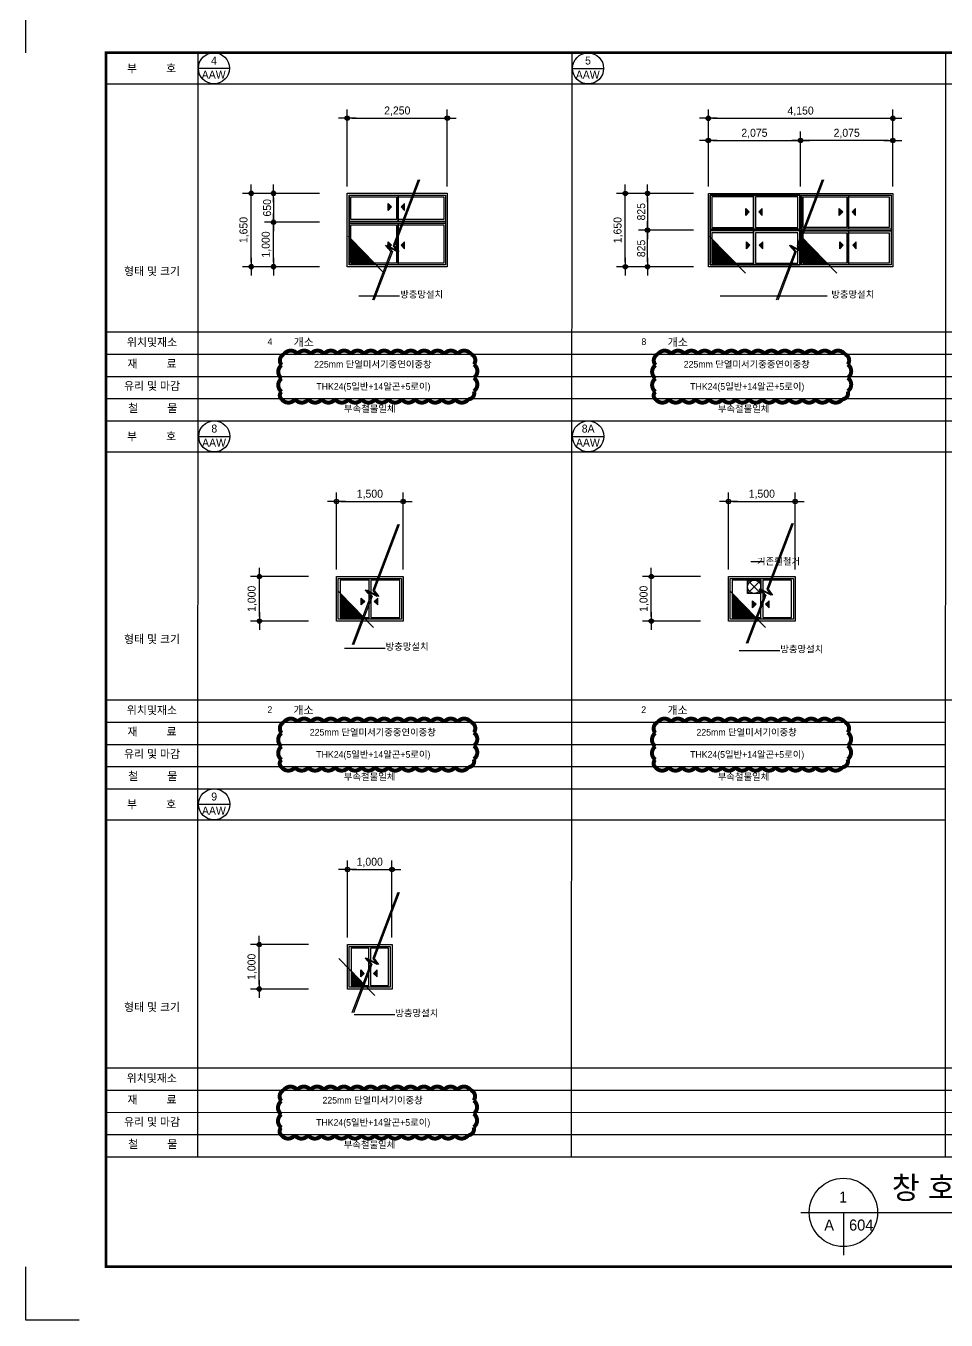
# Model space of a CAD drawing. Header units: millimetres. Extents: x 10934253 to 10976253, y -1872329 to -1812929.
# Drawn here: x 10934253 to 10954947, y -1872329 to -1843223 of the extents above; entities that cross this region are included whole.
import ezdxf
from ezdxf.enums import TextEntityAlignment as Align

# ---------------------------------------------------------------- set-up
doc = ezdxf.new("R2010")
doc.units = ezdxf.units.MM
doc.header["$LTSCALE"] = 50
doc.header["$MEASUREMENT"] = 0
doc.header["$PDSIZE"] = -10
doc.layers.get('0').update_dxf_attribs({"linetype": 'CONTINUOUS'})
doc.layers.get('Defpoints').update_dxf_attribs({"linetype": 'CONTINUOUS'})
doc.layers.add('$TD_AUDIT_GENERATED_(3A5E2)', color=2, linetype='CONTINUOUS', plot=False)
for name, color, linetype in [('$TD_AUDIT_GENERATED_(A3)', 4, 'CONTINUOUS'), ('DIM', 3, 'CONTINUOUS'), ('ELE', 6, 'CONTINUOUS'), ('ETC', 6, 'CONTINUOUS'), ('HAT', 8, 'CONTINUOUS'), ('TEX', 3, 'CONTINUOUS'), ('WAL', 3, 'CONTINUOUS'), ('WID', 4, 'CONTINUOUS')]:
    doc.layers.add(name, color=color, linetype=linetype)
doc.styles.add('$TD_AUDIT_GENERATED_(3A)', font='H2GTRE.TTF')
doc.dimstyles.new('$TD_AUDIT_GENERATED_(39)', dxfattribs={"dimtxt": 2.5, "dimasz": 1, "dimexe": 2, "dimexo": 1, "dimgap": 1.2, "dimtad": 1, "dimdec": 0, "dimzin": 0, "dimdsep": 46, "dimlunit": 6, "dimtxsty": '$TD_AUDIT_GENERATED_(3A)', "dimblk": 'DIMDOT', "dimcen": 3, "dimclrd": 7, "dimclre": 7, "dimclrt": 4, "dimadec": 0, "dimazin": 0, "dimtfac": 1, "dimtdec": 0, "dimtix": 1, "dimtmove": 2, "dimatfit": 3, "dimldrblk": 'DOT', "dimfxl": 1, "dimtolj": 1, "dimtzin": 0, "dimarcsym": 0})

# ---------------------------------------------------------------- blocks, each defined once
blk = doc.blocks.new('ideco-2014v01')
at = {"layer": '$TD_AUDIT_GENERATED_(A3)', "color": 8}
for points in [[(0, 285), (0, 297), (12, 297)], [(0, 285), (0, 297), (12, 297)], [(12, 0), (0, 0), (0, 12)], [(12, 0), (0, 0), (0, 12)], [(12, 0), (0, 0), (0, 12)], [(12, 0), (0, 0), (0, 12)]]:
    blk.add_lwpolyline(points, dxfattribs=at)
at = {"layer": '$TD_AUDIT_GENERATED_(A3)', "color": 7, "const_width": 0.6}
blk.add_lwpolyline([(18, 285), (410, 285), (410, 12), (18, 12)], close=True, dxfattribs=at)
blk = doc.blocks.new('DIMDOT')
at = {"color": 0}
blk.add_line((-2, 0), (2, 0), dxfattribs=at)
for radius in [0.5, 0.25]:
    blk.add_circle((0, 0), radius, dxfattribs=at)
blk = doc.blocks.new('*D42')
at = {"layer": 'Defpoints', "color": 0}
for p in [(10939321, -1846989), (10940953, -1846989), (10940953, -1848639)]:
    blk.add_point(p, dxfattribs=at)
at = {"layer": 'DIM', "color": 7, "lineweight": -2}
for p, q in [((10940853, -1846989), (10939121, -1846989)), ((10939321, -1848539), (10939321, -1847089)), ((10940853, -1848639), (10939121, -1848639))]:
    blk.add_line(p, q, dxfattribs=at)
at = {"layer": 'DIM', "color": 7, "lineweight": -2, "xscale": 100, "yscale": 100, "zscale": 100}
for p, rotation in [((10939321, -1846989), 90), ((10939321, -1848639), 270)]:
    blk.add_blockref('DIMDOT', p, dxfattribs=dict(at, rotation=rotation))
at = {"layer": 'DIM', "color": 4, "insert": (10939163, -1847814), "char_height": 180, "attachment_point": 5, "rotation": 90, "style": '$TD_AUDIT_GENERATED_(3A)'}
blk.add_mtext('\\A1;1,650', dxfattribs=at)
blk = doc.blocks.new('_DOT')
at = {"color": 0, "linetype": 'ByBlock'}
blk.add_line((-0.5, 0), (-1, 0), dxfattribs=at)
at = {"color": 0, "linetype": 'ByBlock', "const_width": 0.5}
blk.add_lwpolyline([(-0.25, 0, 1), (0.25, 0, 1)], format="xyb", close=True, dxfattribs=at)
blk = doc.blocks.new('*D43')
at = {"layer": 'Defpoints', "color": 0}
for p in [(10940953, -1846989), (10939821, -1847639), (10940953, -1847639)]:
    blk.add_point(p, dxfattribs=at)
at = {"layer": 'DIM', "color": 7, "lineweight": -2}
for p, q in [((10940853, -1846989), (10939621, -1846989)), ((10939821, -1847089), (10939821, -1847539)), ((10940853, -1847639), (10939621, -1847639))]:
    blk.add_line(p, q, dxfattribs=at)
at = {"layer": 'DIM', "color": 7, "lineweight": -2, "xscale": 100, "yscale": 100, "zscale": 100}
for p, rotation in [((10939821, -1846989), 90), ((10939821, -1847639), 270)]:
    blk.add_blockref('DIMDOT', p, dxfattribs=dict(at, rotation=rotation))
at = {"layer": 'DIM', "color": 4, "insert": (10939678, -1847314), "char_height": 180, "attachment_point": 5, "rotation": 90, "style": '$TD_AUDIT_GENERATED_(3A)'}
blk.add_mtext('\\A1;650', dxfattribs=at)
blk = doc.blocks.new('*D44')
at = {"layer": 'Defpoints', "color": 0}
for p in [(10939821, -1847639), (10940953, -1847639), (10940953, -1848639)]:
    blk.add_point(p, dxfattribs=at)
at = {"layer": 'DIM', "color": 7, "lineweight": -2}
for p, q in [((10940853, -1847639), (10939621, -1847639)), ((10939821, -1848539), (10939821, -1847739)), ((10940853, -1848639), (10939621, -1848639))]:
    blk.add_line(p, q, dxfattribs=at)
at = {"layer": 'DIM', "color": 7, "lineweight": -2, "xscale": 100, "yscale": 100, "zscale": 100}
for p, rotation in [((10939821, -1847639), 90), ((10939821, -1848639), 270)]:
    blk.add_blockref('DIMDOT', p, dxfattribs=dict(at, rotation=rotation))
at = {"layer": 'DIM', "color": 4, "insert": (10939663, -1848139), "char_height": 180, "attachment_point": 5, "rotation": 90, "style": '$TD_AUDIT_GENERATED_(3A)'}
blk.add_mtext('\\A1;1,000', dxfattribs=at)
blk = doc.blocks.new('*D45')
at = {"layer": 'Defpoints', "color": 0}
for p in [(10943730, -1845300), (10941480, -1846932), (10943730, -1846932)]:
    blk.add_point(p, dxfattribs=at)
at = {"layer": 'DIM', "color": 7, "lineweight": -2}
for p, q in [((10941480, -1846832), (10941480, -1845100)), ((10941580, -1845300), (10943630, -1845300)), ((10943730, -1846832), (10943730, -1845100))]:
    blk.add_line(p, q, dxfattribs=at)
at = {"layer": 'DIM', "color": 7, "lineweight": -2, "xscale": 100, "yscale": 100, "zscale": 100, "rotation": 180}
blk.add_blockref('DIMDOT', (10941480, -1845300), dxfattribs=at)
at = {"layer": 'DIM', "color": 7, "lineweight": -2, "xscale": 100, "yscale": 100, "zscale": 100}
blk.add_blockref('DIMDOT', (10943730, -1845300), dxfattribs=at)
at = {"layer": 'DIM', "color": 4, "insert": (10942605, -1845142), "char_height": 180, "attachment_point": 5, "style": '$TD_AUDIT_GENERATED_(3A)'}
blk.add_mtext('\\A1;2,250', dxfattribs=at)
blk = doc.blocks.new('213232333233333')
blk.add_hatch(color=256).paths.add_polyline_path([(9505335, -1505224), (9505491, -1505068), (9505335, -1504912)])
blk.add_lwpolyline([(9505335, -1504912), (9505491, -1505068), (9505335, -1505224)], close=True)
blk = doc.blocks.new('*D46')
at = {"layer": 'Defpoints', "color": 0}
for p in [(10947733, -1846991), (10949365, -1846991), (10949365, -1848640)]:
    blk.add_point(p, dxfattribs=at)
at = {"layer": 'DIM', "color": 7, "lineweight": -2}
for p, q in [((10949265, -1846991), (10947533, -1846991)), ((10947733, -1848540), (10947733, -1847091)), ((10949265, -1848640), (10947533, -1848640))]:
    blk.add_line(p, q, dxfattribs=at)
at = {"layer": 'DIM', "color": 7, "lineweight": -2, "xscale": 100, "yscale": 100, "zscale": 100}
for p, rotation in [((10947733, -1846991), 90), ((10947733, -1848640), 270)]:
    blk.add_blockref('DIMDOT', p, dxfattribs=dict(at, rotation=rotation))
at = {"layer": 'DIM', "color": 4, "insert": (10947575, -1847816), "char_height": 180, "attachment_point": 5, "rotation": 90, "style": '$TD_AUDIT_GENERATED_(3A)'}
blk.add_mtext('\\A1;1,650', dxfattribs=at)
blk = doc.blocks.new('*D47')
at = {"layer": 'Defpoints', "color": 0}
for p in [(10949365, -1846991), (10948233, -1847816), (10949365, -1847816)]:
    blk.add_point(p, dxfattribs=at)
at = {"layer": 'DIM', "color": 7, "lineweight": -2}
for p, q in [((10949265, -1846991), (10948033, -1846991)), ((10948233, -1847091), (10948233, -1847716)), ((10949265, -1847816), (10948033, -1847816))]:
    blk.add_line(p, q, dxfattribs=at)
at = {"layer": 'DIM', "color": 7, "lineweight": -2, "xscale": 100, "yscale": 100, "zscale": 100}
for p, rotation in [((10948233, -1846991), 90), ((10948233, -1847816), 270)]:
    blk.add_blockref('DIMDOT', p, dxfattribs=dict(at, rotation=rotation))
at = {"layer": 'DIM', "color": 4, "insert": (10948091, -1847403), "char_height": 180, "attachment_point": 5, "rotation": 90, "style": '$TD_AUDIT_GENERATED_(3A)'}
blk.add_mtext('\\A1;825', dxfattribs=at)
blk = doc.blocks.new('*D48')
at = {"layer": 'Defpoints', "color": 0}
for p in [(10948233, -1847816), (10949365, -1847816), (10949365, -1848640)]:
    blk.add_point(p, dxfattribs=at)
at = {"layer": 'DIM', "color": 7, "lineweight": -2}
for p, q in [((10949265, -1847816), (10948033, -1847816)), ((10948233, -1848540), (10948233, -1847916)), ((10949265, -1848640), (10948033, -1848640))]:
    blk.add_line(p, q, dxfattribs=at)
at = {"layer": 'DIM', "color": 7, "lineweight": -2, "xscale": 100, "yscale": 100, "zscale": 100}
for p, rotation in [((10948233, -1847816), 90), ((10948233, -1848640), 270)]:
    blk.add_blockref('DIMDOT', p, dxfattribs=dict(at, rotation=rotation))
at = {"layer": 'DIM', "color": 4, "insert": (10948091, -1848228), "char_height": 180, "attachment_point": 5, "rotation": 90, "style": '$TD_AUDIT_GENERATED_(3A)'}
blk.add_mtext('\\A1;825', dxfattribs=at)
blk = doc.blocks.new('*D49')
at = {"layer": 'Defpoints', "color": 0}
for p in [(10953750, -1845302), (10949600, -1846934), (10953750, -1846934)]:
    blk.add_point(p, dxfattribs=at)
at = {"layer": 'DIM', "color": 7, "lineweight": -2}
for p, q in [((10949600, -1846834), (10949600, -1845102)), ((10949700, -1845302), (10953650, -1845302)), ((10953750, -1846834), (10953750, -1845102))]:
    blk.add_line(p, q, dxfattribs=at)
at = {"layer": 'DIM', "color": 7, "lineweight": -2, "xscale": 100, "yscale": 100, "zscale": 100, "rotation": 180}
blk.add_blockref('DIMDOT', (10949600, -1845302), dxfattribs=at)
at = {"layer": 'DIM', "color": 7, "lineweight": -2, "xscale": 100, "yscale": 100, "zscale": 100}
blk.add_blockref('DIMDOT', (10953750, -1845302), dxfattribs=at)
at = {"layer": 'DIM', "color": 4, "insert": (10951675, -1845144), "char_height": 180, "attachment_point": 5, "style": '$TD_AUDIT_GENERATED_(3A)'}
blk.add_mtext('\\A1;4,150', dxfattribs=at)
blk = doc.blocks.new('*D50')
at = {"layer": 'Defpoints', "color": 0}
for p in [(10951675, -1845802), (10951675, -1846934), (10953750, -1846934)]:
    blk.add_point(p, dxfattribs=at)
at = {"layer": 'DIM', "color": 7, "lineweight": -2}
for p, q in [((10951675, -1846834), (10951675, -1845602)), ((10953750, -1846834), (10953750, -1845602)), ((10953650, -1845802), (10951775, -1845802))]:
    blk.add_line(p, q, dxfattribs=at)
at = {"layer": 'DIM', "color": 7, "lineweight": -2, "xscale": 100, "yscale": 100, "zscale": 100, "rotation": 180}
blk.add_blockref('DIMDOT', (10951675, -1845802), dxfattribs=at)
at = {"layer": 'DIM', "color": 7, "lineweight": -2, "xscale": 100, "yscale": 100, "zscale": 100}
blk.add_blockref('DIMDOT', (10953750, -1845802), dxfattribs=at)
at = {"layer": 'DIM', "color": 4, "insert": (10952712, -1845644), "char_height": 180, "attachment_point": 5, "style": '$TD_AUDIT_GENERATED_(3A)'}
blk.add_mtext('\\A1;2,075', dxfattribs=at)
blk = doc.blocks.new('*D51')
at = {"layer": 'Defpoints', "color": 0}
for p in [(10951675, -1845802), (10949600, -1846934), (10951675, -1846934)]:
    blk.add_point(p, dxfattribs=at)
at = {"layer": 'DIM', "color": 7, "lineweight": -2}
for p, q in [((10949600, -1846834), (10949600, -1845602)), ((10951675, -1846834), (10951675, -1845602)), ((10949700, -1845802), (10951575, -1845802))]:
    blk.add_line(p, q, dxfattribs=at)
at = {"layer": 'DIM', "color": 7, "lineweight": -2, "xscale": 100, "yscale": 100, "zscale": 100, "rotation": 180}
blk.add_blockref('DIMDOT', (10949600, -1845802), dxfattribs=at)
at = {"layer": 'DIM', "color": 7, "lineweight": -2, "xscale": 100, "yscale": 100, "zscale": 100}
blk.add_blockref('DIMDOT', (10951675, -1845802), dxfattribs=at)
at = {"layer": 'DIM', "color": 4, "insert": (10950637, -1845644), "char_height": 180, "attachment_point": 5, "style": '$TD_AUDIT_GENERATED_(3A)'}
blk.add_mtext('\\A1;2,075', dxfattribs=at)
blk = doc.blocks.new('SDSEDSWEWEWE')
at = {"layer": 'WID'}
for p, q in [((8291993, -1627894), (8292293, -1627594)), ((8292293, -1627894), (8291993, -1627594))]:
    blk.add_line(p, q, dxfattribs=at)
blk.add_lwpolyline([(8291993, -1627594), (8292293, -1627594), (8292293, -1627894), (8291993, -1627894)], close=True, dxfattribs=at)
blk.add_circle((8292143, -1627744), 150, dxfattribs=at)
blk = doc.blocks.new('*D86')
at = {"layer": 'Defpoints', "color": 0}
for p in [(10939504, -1855608), (10940712, -1855608), (10940712, -1856608)]:
    blk.add_point(p, dxfattribs=at)
at = {"layer": 'DIM', "color": 7, "lineweight": -2}
for p, q in [((10940612, -1855608), (10939304, -1855608)), ((10939504, -1856508), (10939504, -1855708)), ((10940612, -1856608), (10939304, -1856608))]:
    blk.add_line(p, q, dxfattribs=at)
at = {"layer": 'DIM', "color": 7, "lineweight": -2, "xscale": 100, "yscale": 100, "zscale": 100}
for p, rotation in [((10939504, -1855608), 90), ((10939504, -1856608), 270)]:
    blk.add_blockref('DIMDOT', p, dxfattribs=dict(at, rotation=rotation))
at = {"layer": 'DIM', "color": 4, "insert": (10939346, -1856108), "char_height": 180, "attachment_point": 5, "rotation": 90, "style": '$TD_AUDIT_GENERATED_(3A)'}
blk.add_mtext('\\A1;1,000', dxfattribs=at)
blk = doc.blocks.new('*D87')
at = {"layer": 'Defpoints', "color": 0}
for p in [(10942739, -1853919), (10941239, -1855551), (10942739, -1855551)]:
    blk.add_point(p, dxfattribs=at)
at = {"layer": 'DIM', "color": 7, "lineweight": -2}
for p, q in [((10941239, -1855451), (10941239, -1853719)), ((10942739, -1855451), (10942739, -1853719)), ((10941339, -1853919), (10942639, -1853919))]:
    blk.add_line(p, q, dxfattribs=at)
at = {"layer": 'DIM', "color": 7, "lineweight": -2, "xscale": 100, "yscale": 100, "zscale": 100, "rotation": 180}
blk.add_blockref('DIMDOT', (10941239, -1853919), dxfattribs=at)
at = {"layer": 'DIM', "color": 7, "lineweight": -2, "xscale": 100, "yscale": 100, "zscale": 100}
blk.add_blockref('DIMDOT', (10942739, -1853919), dxfattribs=at)
at = {"layer": 'DIM', "color": 4, "insert": (10941989, -1853761), "char_height": 180, "attachment_point": 5, "style": '$TD_AUDIT_GENERATED_(3A)'}
blk.add_mtext('\\A1;1,500', dxfattribs=at)
blk = doc.blocks.new('*D88')
at = {"layer": 'Defpoints', "color": 0}
for p in [(10948318, -1855608), (10949526, -1855608), (10949526, -1856608)]:
    blk.add_point(p, dxfattribs=at)
at = {"layer": 'DIM', "color": 7, "lineweight": -2}
for p, q in [((10949426, -1855608), (10948118, -1855608)), ((10948318, -1856508), (10948318, -1855708)), ((10949426, -1856608), (10948118, -1856608))]:
    blk.add_line(p, q, dxfattribs=at)
at = {"layer": 'DIM', "color": 7, "lineweight": -2, "xscale": 100, "yscale": 100, "zscale": 100}
for p, rotation in [((10948318, -1855608), 90), ((10948318, -1856608), 270)]:
    blk.add_blockref('DIMDOT', p, dxfattribs=dict(at, rotation=rotation))
at = {"layer": 'DIM', "color": 4, "insert": (10948160, -1856108), "char_height": 180, "attachment_point": 5, "rotation": 90, "style": '$TD_AUDIT_GENERATED_(3A)'}
blk.add_mtext('\\A1;1,000', dxfattribs=at)
blk = doc.blocks.new('*D89')
at = {"layer": 'Defpoints', "color": 0}
for p in [(10951553, -1853919), (10950053, -1855551), (10951553, -1855551)]:
    blk.add_point(p, dxfattribs=at)
at = {"layer": 'DIM', "color": 7, "lineweight": -2}
for p, q in [((10950053, -1855451), (10950053, -1853719)), ((10951553, -1855451), (10951553, -1853719)), ((10950153, -1853919), (10951453, -1853919))]:
    blk.add_line(p, q, dxfattribs=at)
at = {"layer": 'DIM', "color": 7, "lineweight": -2, "xscale": 100, "yscale": 100, "zscale": 100, "rotation": 180}
blk.add_blockref('DIMDOT', (10950053, -1853919), dxfattribs=at)
at = {"layer": 'DIM', "color": 7, "lineweight": -2, "xscale": 100, "yscale": 100, "zscale": 100}
blk.add_blockref('DIMDOT', (10951553, -1853919), dxfattribs=at)
at = {"layer": 'DIM', "color": 4, "insert": (10950803, -1853761), "char_height": 180, "attachment_point": 5, "style": '$TD_AUDIT_GENERATED_(3A)'}
blk.add_mtext('\\A1;1,500', dxfattribs=at)
blk = doc.blocks.new('*D90')
at = {"layer": 'Defpoints', "color": 0}
for p in [(10939501, -1863884), (10940709, -1863884), (10940709, -1864883)]:
    blk.add_point(p, dxfattribs=at)
at = {"layer": 'DIM', "color": 7, "lineweight": -2}
for p, q in [((10940609, -1863884), (10939301, -1863884)), ((10939501, -1864783), (10939501, -1863984)), ((10940609, -1864883), (10939301, -1864883))]:
    blk.add_line(p, q, dxfattribs=at)
at = {"layer": 'DIM', "color": 7, "lineweight": -2, "xscale": 100, "yscale": 100, "zscale": 100}
for p, rotation in [((10939501, -1863884), 90), ((10939501, -1864883), 270)]:
    blk.add_blockref('DIMDOT', p, dxfattribs=dict(at, rotation=rotation))
at = {"layer": 'DIM', "color": 4, "insert": (10939343, -1864384), "char_height": 180, "attachment_point": 5, "rotation": 90, "style": '$TD_AUDIT_GENERATED_(3A)'}
blk.add_mtext('\\A1;1,000', dxfattribs=at)
blk = doc.blocks.new('*D91')
at = {"layer": 'Defpoints', "color": 0}
for p in [(10942486, -1862195), (10941486, -1863827), (10942486, -1863827)]:
    blk.add_point(p, dxfattribs=at)
at = {"layer": 'DIM', "color": 7, "lineweight": -2}
for p, q in [((10941486, -1863727), (10941486, -1861995)), ((10941586, -1862195), (10942386, -1862195)), ((10942486, -1863727), (10942486, -1861995))]:
    blk.add_line(p, q, dxfattribs=at)
at = {"layer": 'DIM', "color": 7, "lineweight": -2, "xscale": 100, "yscale": 100, "zscale": 100, "rotation": 180}
blk.add_blockref('DIMDOT', (10941486, -1862195), dxfattribs=at)
at = {"layer": 'DIM', "color": 7, "lineweight": -2, "xscale": 100, "yscale": 100, "zscale": 100}
blk.add_blockref('DIMDOT', (10942486, -1862195), dxfattribs=at)
at = {"layer": 'DIM', "color": 4, "insert": (10941986, -1862037), "char_height": 180, "attachment_point": 5, "style": '$TD_AUDIT_GENERATED_(3A)'}
blk.add_mtext('\\A1;1,000', dxfattribs=at)

msp = doc.modelspace()

# ---------------------------------------------------------------- hatches: boundary and pattern name
at = {"layer": 'HAT'}
h = msp.add_hatch(dxfattribs=at)
h.set_pattern_fill('_USER', color=256, scale=30, style=0, double=1, pattern_type=0)
h.set_pattern_definition([(0, (289.42, -29348.815), (0, 30), []), (90, (289.42, -29348.815), (-30, 2e-15), [])])
h.paths.add_polyline_path([(10941559.9, -1848011.2), (10941559.9, -1848558.9), (10942094.2, -1848558.9)])
h = msp.add_hatch(dxfattribs=at)
h.set_pattern_fill('_USER', color=256, scale=30, style=0, double=1, pattern_type=0)
h.set_pattern_definition([(0, (8409.49, -29350.298), (0, 30), []), (90, (8409.49, -29350.298), (-30, 2e-15), [])])
h.paths.add_polyline_path([(10949680, -1848012.7), (10949680, -1848560.4), (10950214.3, -1848560.4)])
h = msp.add_hatch(dxfattribs=at)
h.set_pattern_fill('_USER', color=256, scale=30, style=0, double=1, pattern_type=0)
h.set_pattern_definition([(0, (10464.49, -29350.298), (0, 30), []), (90, (10464.49, -29350.298), (-30, 2e-15), [])])
h.paths.add_polyline_path([(10951735, -1848012.7), (10951735, -1848560.4), (10952269.3, -1848560.4)])
h = msp.add_hatch(dxfattribs=at)
h.set_pattern_fill('_USER', color=256, scale=30, style=0, double=1, pattern_type=0)
h.set_pattern_definition([(0, (48.94, -37317.673), (0, 30), []), (90, (48.94, -37317.673), (-30, 2e-15), [])])
h.paths.add_polyline_path([(10941319.4, -1855980.1), (10941319.4, -1856527.8), (10941853.7, -1856527.8)])
h = msp.add_hatch(dxfattribs=at)
h.set_pattern_fill('_USER', color=256, scale=30, style=0, double=1, pattern_type=0)
h.set_pattern_definition([(0, (8862.766, -37317.673), (0, 30), []), (90, (8862.766, -37317.673), (-30, 2e-15), [])])
h.paths.add_polyline_path([(10950133.2, -1855980.1), (10950133.2, -1856527.8), (10950667.6, -1856527.8)])
h = msp.add_hatch(dxfattribs=at)
h.set_pattern_fill('_USER', color=256, scale=30, style=0, double=1, pattern_type=0)
h.set_pattern_definition([(0, (295.973, -45593.323), (0, 30), []), (90, (295.973, -45593.323), (-30, 2e-15), [])])
h.paths.add_polyline_path([(10941884.5, -1864803.5), (10941566.5, -1864477.4), (10941566.5, -1864803.5)])

# ---------------------------------------------------------------- linework, layer by layer
at = {"layer": '$TD_AUDIT_GENERATED_(3A5E2)', "const_width": 90}
for points in [[(10940006.5, -1851617.6, 0.5205671), (10940306.5, -1851617.6, 0.5205671), (10940606.5, -1851617.6, 0.5205671), (10940906.5, -1851617.6, 0.5205671), (10941206.5, -1851617.6, 0.5205671), (10941506.5, -1851617.6, 0.5205671), (10941806.5, -1851617.6, 0.5205671), (10942106.5, -1851617.6, 0.5205671), (10942406.5, -1851617.6, 0.5205671), (10942706.5, -1851617.6, 0.5205671), (10943006.5, -1851617.6, 0.5205671), (10943306.5, -1851617.6, 0.5205671), (10943606.5, -1851617.6, 0.5205671), (10943906.5, -1851617.6, 0.5205671), (10944206.5, -1851617.6, 0.5205671), (10944326.9, -1851438, 0.5205671), (10944326.9, -1851138, 0.5205671), (10944326.9, -1850838, 0.5205671), (10944260, -1850604.9, 0.5205671), (10943960, -1850604.9, 0.5205671), (10943660, -1850604.9, 0.5205671), (10943360, -1850604.9, 0.5205671), (10943060, -1850604.9, 0.5205671), (10942760, -1850604.9, 0.5205671), (10942460, -1850604.9, 0.5205671), (10942160, -1850604.9, 0.5205671), (10941860, -1850604.9, 0.5205671), (10941560, -1850604.9, 0.5205671), (10941260, -1850604.9, 0.5205671), (10940960, -1850604.9, 0.5205671), (10940660, -1850604.9, 0.5205671), (10940360, -1850604.9, 0.5205671), (10940060, -1850604.9, 0.5205671), (10940006.5, -1850851.4, 0.5205671), (10940006.5, -1851151.4, 0.5205671), (10940006.5, -1851451.4, 0.5205671)], [(10948414.1, -1851617.9, 0.5205671), (10948714.1, -1851617.9, 0.5205671), (10949014.1, -1851617.9, 0.5205671), (10949314.1, -1851617.9, 0.5205671), (10949614.1, -1851617.9, 0.5205671), (10949914.1, -1851617.9, 0.5205671), (10950214.1, -1851617.9, 0.5205671), (10950514.1, -1851617.9, 0.5205671), (10950814.1, -1851617.9, 0.5205671), (10951114.1, -1851617.9, 0.5205671), (10951414.1, -1851617.9, 0.5205671), (10951714.1, -1851617.9, 0.5205671), (10952014.1, -1851617.9, 0.5205671), (10952314.1, -1851617.9, 0.5205671), (10952614.1, -1851617.9, 0.5205671), (10952734.5, -1851438.4, 0.5205671), (10952734.5, -1851138.4, 0.5205671), (10952734.5, -1850838.4, 0.5205671), (10952667.6, -1850605.2, 0.5205671), (10952367.6, -1850605.2, 0.5205671), (10952067.6, -1850605.2, 0.5205671), (10951767.6, -1850605.2, 0.5205671), (10951467.6, -1850605.2, 0.5205671), (10951167.6, -1850605.2, 0.5205671), (10950867.6, -1850605.2, 0.5205671), (10950567.6, -1850605.2, 0.5205671), (10950267.6, -1850605.2, 0.5205671), (10949967.6, -1850605.2, 0.5205671), (10949667.6, -1850605.2, 0.5205671), (10949367.6, -1850605.2, 0.5205671), (10949067.6, -1850605.2, 0.5205671), (10948767.6, -1850605.2, 0.5205671), (10948467.6, -1850605.2, 0.5205671), (10948414.1, -1850851.7, 0.5205671), (10948414.1, -1851151.7, 0.5205671), (10948414.1, -1851451.7, 0.5205671)], [(10940005.1, -1859893.3, 0.5205671), (10940305.1, -1859893.3, 0.5205671), (10940605.1, -1859893.3, 0.5205671), (10940905.1, -1859893.3, 0.5205671), (10941205.1, -1859893.3, 0.5205671), (10941505.1, -1859893.3, 0.5205671), (10941805.1, -1859893.3, 0.5205671), (10942105.1, -1859893.3, 0.5205671), (10942405.1, -1859893.3, 0.5205671), (10942705.1, -1859893.3, 0.5205671), (10943005.1, -1859893.3, 0.5205671), (10943305.1, -1859893.3, 0.5205671), (10943605.1, -1859893.3, 0.5205671), (10943905.1, -1859893.3, 0.5205671), (10944205.1, -1859893.3, 0.5205671), (10944325.6, -1859713.7, 0.5205671), (10944325.6, -1859413.7, 0.5205671), (10944325.6, -1859113.7, 0.5205671), (10944258.7, -1858880.6, 0.5205671), (10943958.7, -1858880.6, 0.5205671), (10943658.7, -1858880.6, 0.5205671), (10943358.7, -1858880.6, 0.5205671), (10943058.7, -1858880.6, 0.5205671), (10942758.7, -1858880.6, 0.5205671), (10942458.7, -1858880.6, 0.5205671), (10942158.7, -1858880.6, 0.5205671), (10941858.7, -1858880.6, 0.5205671), (10941558.7, -1858880.6, 0.5205671), (10941258.7, -1858880.6, 0.5205671), (10940958.7, -1858880.6, 0.5205671), (10940658.7, -1858880.6, 0.5205671), (10940358.7, -1858880.6, 0.5205671), (10940058.7, -1858880.6, 0.5205671), (10940005.1, -1859127.1, 0.5205671), (10940005.1, -1859427.1, 0.5205671), (10940005.1, -1859727.1, 0.5205671)], [(10948411.1, -1859893.6, 0.5205671), (10948711.1, -1859893.6, 0.5205671), (10949011.1, -1859893.6, 0.5205671), (10949311.1, -1859893.6, 0.5205671), (10949611.1, -1859893.6, 0.5205671), (10949911.1, -1859893.6, 0.5205671), (10950211.1, -1859893.6, 0.5205671), (10950511.1, -1859893.6, 0.5205671), (10950811.1, -1859893.6, 0.5205671), (10951111.1, -1859893.6, 0.5205671), (10951411.1, -1859893.6, 0.5205671), (10951711.1, -1859893.6, 0.5205671), (10952011.1, -1859893.6, 0.5205671), (10952311.1, -1859893.6, 0.5205671), (10952611.1, -1859893.6, 0.5205671), (10952731.5, -1859714, 0.5205671), (10952731.5, -1859414, 0.5205671), (10952731.5, -1859114, 0.5205671), (10952664.6, -1858880.9, 0.5205671), (10952364.6, -1858880.9, 0.5205671), (10952064.6, -1858880.9, 0.5205671), (10951764.6, -1858880.9, 0.5205671), (10951464.6, -1858880.9, 0.5205671), (10951164.6, -1858880.9, 0.5205671), (10950864.6, -1858880.9, 0.5205671), (10950564.6, -1858880.9, 0.5205671), (10950264.6, -1858880.9, 0.5205671), (10949964.6, -1858880.9, 0.5205671), (10949664.6, -1858880.9, 0.5205671), (10949364.6, -1858880.9, 0.5205671), (10949064.6, -1858880.9, 0.5205671), (10948764.6, -1858880.9, 0.5205671), (10948464.6, -1858880.9, 0.5205671), (10948411.1, -1859127.4, 0.5205671), (10948411.1, -1859427.4, 0.5205671), (10948411.1, -1859727.4, 0.5205671)], [(10940000.6, -1868168.9, 0.5205671), (10940300.6, -1868168.9, 0.5205671), (10940600.6, -1868168.9, 0.5205671), (10940900.6, -1868168.9, 0.5205671), (10941200.6, -1868168.9, 0.5205671), (10941500.6, -1868168.9, 0.5205671), (10941800.6, -1868168.9, 0.5205671), (10942100.6, -1868168.9, 0.5205671), (10942400.6, -1868168.9, 0.5205671), (10942700.6, -1868168.9, 0.5205671), (10943000.6, -1868168.9, 0.5205671), (10943300.6, -1868168.9, 0.5205671), (10943600.6, -1868168.9, 0.5205671), (10943900.6, -1868168.9, 0.5205671), (10944200.6, -1868168.9, 0.5205671), (10944321, -1867989.4, 0.5205671), (10944321, -1867689.4, 0.5205671), (10944321, -1867389.4, 0.5205671), (10944254.1, -1867156.2, 0.5205671), (10943954.1, -1867156.2, 0.5205671), (10943654.1, -1867156.2, 0.5205671), (10943354.1, -1867156.2, 0.5205671), (10943054.1, -1867156.2, 0.5205671), (10942754.1, -1867156.2, 0.5205671), (10942454.1, -1867156.2, 0.5205671), (10942154.1, -1867156.2, 0.5205671), (10941854.1, -1867156.2, 0.5205671), (10941554.1, -1867156.2, 0.5205671), (10941254.1, -1867156.2, 0.5205671), (10940954.1, -1867156.2, 0.5205671), (10940654.1, -1867156.2, 0.5205671), (10940354.1, -1867156.2, 0.5205671), (10940054.1, -1867156.2, 0.5205671), (10940000.6, -1867402.7, 0.5205671), (10940000.6, -1867702.7, 0.5205671), (10940000.6, -1868002.7, 0.5205671)]]:
    msp.add_lwpolyline(points, format="xyb", close=True, dxfattribs=at)
for p, q in [((10936053.1, -1852104.8), (10971753.1, -1852104.8)), ((10936053.1, -1860380.4), (10954936.3, -1860380.4)), ((10936053.1, -1868656.1), (10971753.1, -1868656.1))]:
    msp.add_line(p, q)
for points in [[(10943074.5, -1846686.9), (10942511.5, -1848166.3), (10942610.5, -1848300.9), (10942341.5, -1848163.9), (10942461.3, -1848298.1), (10942045.5, -1849390.9)], [(10943107.5, -1846686.9), (10942544.5, -1848166.3), (10942643.5, -1848300.9), (10942374.5, -1848163.9), (10942494.3, -1848298.1), (10942078.5, -1849390.9)], [(10952157.5, -1846688.4), (10951594.5, -1848167.8), (10951693.5, -1848302.4), (10951424.5, -1848165.4), (10951544.4, -1848299.6), (10951128.5, -1849392.4)], [(10952190.5, -1846688.4), (10951627.5, -1848167.8), (10951726.5, -1848302.4), (10951457.5, -1848165.4), (10951577.4, -1848299.6), (10951161.5, -1849392.4)], [(10942618.1, -1854438.7), (10942055.1, -1855918.1), (10942154.1, -1856052.7), (10941885.1, -1855915.7), (10942004.9, -1856049.9), (10941589.1, -1857142.7)], [(10942651.1, -1854438.7), (10942088.1, -1855918.1), (10942187.1, -1856052.7), (10941918.1, -1855915.7), (10942037.9, -1856049.9), (10941622.1, -1857142.7)], [(10951476.7, -1854411.7), (10950913.7, -1855891.1), (10951012.7, -1856025.7), (10950743.7, -1855888.7), (10950863.5, -1856022.9), (10950447.7, -1857115.7)], [(10951509.7, -1854411.7), (10950946.7, -1855891.1), (10951045.7, -1856025.7), (10950776.7, -1855888.7), (10950896.5, -1856022.9), (10950480.7, -1857115.7)], [(10942615.1, -1862714.3), (10942052.1, -1864193.7), (10942151.1, -1864328.3), (10941882.1, -1864191.3), (10942002, -1864325.5), (10941586.1, -1865418.3)], [(10942648.1, -1862714.3), (10942085.1, -1864193.7), (10942184.1, -1864328.3), (10941915.1, -1864191.3), (10942035, -1864325.5), (10941619.1, -1865418.3)]]:
    msp.add_lwpolyline(points)
at = {"layer": 'Defpoints'}
for points in [[(10941239.4, -1855607.8), (10942739.4, -1855607.8), (10942739.4, -1856607.8), (10941239.4, -1856607.8)], [(10950053.2, -1855607.8), (10951553.2, -1855607.8), (10951553.2, -1856607.8), (10950053.2, -1856607.8)], [(10941486.5, -1863883.5), (10942486.5, -1863883.5), (10942486.5, -1864883.5), (10941486.5, -1864883.5)]]:
    msp.add_lwpolyline(points, close=True, dxfattribs=at)
at = {"layer": 'DIM'}
for p, q in [((10938132.5, -1844177.1), (10938832.5, -1844177.1)), ((10946544.5, -1844178.6), (10947244.5, -1844178.6)), ((10938139.9, -1852454), (10938839.9, -1852454)), ((10946547.5, -1852454.3), (10947247.5, -1852454.3)), ((10938137, -1860729.6), (10938837, -1860729.6))]:
    msp.add_line(p, q, dxfattribs=at)
at = {"layer": 'DIM', "linetype": 'Continuous'}
for p, q in [((10951677, -1869907.8), (10959859.6, -1869907.8)), ((10952638.5, -1869907.8), (10952638.5, -1870869.2))]:
    msp.add_line(p, q, dxfattribs=at)
at = {"layer": 'DIM'}
for points in [[(10941741.2, -1848463.7, 0, 50, 0), (10941741.2, -1848613.7, 0, 0, 0), (10941741.2, -1849295.3, 0, 0, 0)], [(10949866.3, -1848463.7, 0, 50, 0), (10949866.3, -1848613.7, 0, 0, 0), (10949866.3, -1849295.3, 0, 0, 0)], [(10951958.5, -1848463.7, 0, 50, 0), (10951958.5, -1848613.7, 0, 0, 0), (10951958.5, -1849295.3, 0, 0, 0)], [(10950556.7, -1855791.9, 0, 50, 0), (10950556.7, -1855641.9, 0, 0, 0), (10950556.7, -1855268.9, 0, 0, 0)], [(10941414.4, -1856383.6, 0, 50, 0), (10941414.4, -1856533.6, 0, 0, 0), (10941414.4, -1857215.2, 0, 0, 0)], [(10950290.4, -1856441.4, 0, 50, 0), (10950290.4, -1856591.4, 0, 0, 0), (10950290.4, -1857273, 0, 0, 0)], [(10941633.4, -1864627.3, 0, 50, 0), (10941633.4, -1864777.3, 0, 0, 0), (10941633.4, -1865459, 0, 0, 0)]]:
    msp.add_lwpolyline(points, format="xyseb", dxfattribs=at)
for points in [[(10941741.2, -1849295.3), (10942657.1, -1849295.3)], [(10949866.3, -1849295.3), (10952271.7, -1849295.3)], [(10950556.7, -1855268.9), (10950844.7, -1855268.9)], [(10941414.4, -1857215.2), (10942330.3, -1857215.2)], [(10950290.4, -1857273), (10951206.4, -1857273)], [(10941633.4, -1865459), (10942549.4, -1865459)]]:
    msp.add_lwpolyline(points, dxfattribs=at)
for centre in [(10938482.5, -1844177.1), (10946894.5, -1844178.6), (10938489.9, -1852454), (10946897.5, -1852454.3), (10938487, -1860729.6)]:
    msp.add_circle(centre, 350, dxfattribs=at)
at = {"layer": 'DIM', "linetype": 'Continuous'}
msp.add_circle((10952638.5, -1869907.8), 769.2, dxfattribs=at)
at = {"layer": 'ELE', "color": 3}
for p, q in [((10938118.2, -1868656.1), (10938127.1, -1843829.1)), ((10946525.8, -1868659.1), (10946534.7, -1843832.2)), ((10954933.4, -1868662.1), (10954942.3, -1843835.2))]:
    msp.add_line(p, q, dxfattribs=at)
at = {"layer": 'ELE'}
for p, q in [((10936053.1, -1844529.1), (10971753.1, -1844530.4)), ((10936053.1, -1850104.8), (10971753.1, -1850106.1)), ((10936053.1, -1850604.8), (10971753.1, -1850606.1)), ((10936053.1, -1851104.8), (10971753.1, -1851106.1)), ((10936053.1, -1851604.8), (10971753.1, -1851606.1)), ((10936053.1, -1852804.8), (10971753.1, -1852806.1)), ((10936050.2, -1858380.4), (10971750.2, -1858381.7)), ((10936053.1, -1858880.4), (10954936.9, -1858881.1)), ((10936053.1, -1859380.4), (10954936.7, -1859381.1)), ((10936053.1, -1859880.4), (10954936.5, -1859881.1)), ((10936053.1, -1861080.4), (10954936.1, -1861081.1)), ((10936047.2, -1866656.1), (10971747.2, -1866657.4)), ((10936053.1, -1867156.1), (10971753.1, -1867157.4)), ((10936053.1, -1867656.1), (10971753.1, -1867657.4)), ((10936053.1, -1868156.1), (10971753.1, -1868157.4))]:
    msp.add_line(p, q, dxfattribs=at)
at = {"layer": 'WAL'}
for p, q in [((10951655, -1847030.4), (10951655, -1848600.4)), ((10951695, -1847030.4), (10951695, -1848600.4)), ((10941501.5, -1847951.4), (10942312.5, -1848782.7)), ((10949621.6, -1847952.8), (10950432.5, -1848784.2)), ((10951676.6, -1847952.8), (10952487.5, -1848784.2)), ((10941261, -1855920.2), (10942072, -1856751.5)), ((10950074.8, -1855920.2), (10950885.8, -1856751.5)), ((10941291.8, -1864195.9), (10942102.8, -1865027.2))]:
    msp.add_line(p, q, dxfattribs=at)
for points in [[(10941559.9, -1848011.2), (10941559.9, -1848558.9), (10942094.2, -1848558.9)], [(10949680, -1848012.7), (10949680, -1848560.4), (10950214.3, -1848560.4)], [(10951735, -1848012.7), (10951735, -1848560.4), (10952269.3, -1848560.4)], [(10941319.4, -1855980.1), (10941319.4, -1856527.8), (10941853.7, -1856527.8)], [(10950133.2, -1855980.1), (10950133.2, -1856527.8), (10950667.6, -1856527.8)], [(10941566.5, -1864477.4), (10941566.5, -1864803.5), (10941884.5, -1864803.5)]]:
    msp.add_lwpolyline(points, close=True, dxfattribs=at)
at = {"layer": 'WID'}
for p, q in [((10941519.9, -1847028.9), (10941519.9, -1848598.9)), ((10943689.9, -1847618.9), (10941519.9, -1847618.9)), ((10943689.9, -1847658.9), (10941519.9, -1847658.9)), ((10953710, -1847795.6), (10949640, -1847795.6)), ((10953710, -1847835.6), (10949640, -1847835.6)), ((10941969.4, -1856567.8), (10941969.4, -1855647.8)), ((10950783.2, -1856567.8), (10950783.2, -1855647.8)), ((10941966.5, -1864843.5), (10941966.5, -1863923.5))]:
    msp.add_line(p, q, dxfattribs=at)
for points in [[(10941479.9, -1846988.9), (10943729.9, -1846988.9), (10943729.9, -1848638.9), (10941479.9, -1848638.9)], [(10941519.9, -1847028.9), (10943689.9, -1847028.9), (10943689.9, -1848598.9), (10941519.9, -1848598.9)], [(10941519.9, -1847028.9), (10942624.9, -1847028.9), (10942624.9, -1847618.9), (10941519.9, -1847618.9)], [(10942624.9, -1847028.9), (10943689.9, -1847028.9), (10943689.9, -1847618.9), (10942624.9, -1847618.9)], [(10949600, -1846990.4), (10953750, -1846990.4), (10953750, -1848640.4), (10949600, -1848640.4)], [(10949640, -1847030.4), (10953710, -1847030.4), (10953710, -1848600.4), (10949640, -1848600.4)], [(10950617.5, -1847030.4), (10949640, -1847030.4), (10949640, -1847795.6), (10950617.5, -1847795.6)], [(10951655, -1847030.4), (10950617.5, -1847030.4), (10950617.5, -1847795.6), (10951655, -1847795.6)], [(10951695, -1847030.4), (10952752.5, -1847030.4), (10952752.5, -1847795.6), (10951695, -1847795.6)], [(10952752.5, -1847030.4), (10953710, -1847030.4), (10953710, -1847795.6), (10952752.5, -1847795.6)], [(10941559.9, -1847068.9), (10942584.9, -1847068.9), (10942584.9, -1847578.9), (10941559.9, -1847578.9)], [(10942624.9, -1847068.9), (10943649.9, -1847068.9), (10943649.9, -1847578.9), (10942624.9, -1847578.9)], [(10950617.5, -1847070.4), (10949680, -1847070.4), (10949680, -1847755.6), (10950617.5, -1847755.6)], [(10951615, -1847070.4), (10950657.5, -1847070.4), (10950657.5, -1847755.6), (10951615, -1847755.6)], [(10951735, -1847070.4), (10952712.5, -1847070.4), (10952712.5, -1847755.6), (10951735, -1847755.6)], [(10952752.5, -1847070.4), (10953670, -1847070.4), (10953670, -1847755.6), (10952752.5, -1847755.6)], [(10941519.9, -1847658.9), (10942624.9, -1847658.9), (10942624.9, -1848598.9), (10941519.9, -1848598.9)], [(10941559.9, -1847698.9), (10942584.9, -1847698.9), (10942584.9, -1848558.9), (10941559.9, -1848558.9)], [(10942624.9, -1847658.9), (10943689.9, -1847658.9), (10943689.9, -1848598.9), (10942624.9, -1848598.9)], [(10942624.9, -1847698.9), (10943649.9, -1847698.9), (10943649.9, -1848558.9), (10942624.9, -1848558.9)], [(10950617.5, -1847835.6), (10949640, -1847835.6), (10949640, -1848600.4), (10950617.5, -1848600.4)], [(10950617.5, -1847875.6), (10949680, -1847875.6), (10949680, -1848560.4), (10950617.5, -1848560.4)], [(10951655, -1847835.6), (10950617.5, -1847835.6), (10950617.5, -1848600.4), (10951655, -1848600.4)], [(10951615, -1847875.6), (10950657.5, -1847875.6), (10950657.5, -1848560.4), (10951615, -1848560.4)], [(10951695, -1847835.6), (10952752.5, -1847835.6), (10952752.5, -1848600.4), (10951695, -1848600.4)], [(10951735, -1847875.6), (10952712.5, -1847875.6), (10952712.5, -1848560.4), (10951735, -1848560.4)], [(10952752.5, -1847835.6), (10953710, -1847835.6), (10953710, -1848600.4), (10952752.5, -1848600.4)], [(10952752.5, -1847875.6), (10953670, -1847875.6), (10953670, -1848560.4), (10952752.5, -1848560.4)], [(10941239.4, -1855607.8), (10942739.4, -1855607.8), (10942739.4, -1856607.8), (10941239.4, -1856607.8)], [(10941279.4, -1855647.8), (10942699.4, -1855647.8), (10942699.4, -1856567.8), (10941279.4, -1856567.8)], [(10941969.4, -1855687.8), (10941319.4, -1855687.8), (10941319.4, -1856527.8), (10941969.4, -1856527.8)], [(10942659.4, -1855687.8), (10942009.4, -1855687.8), (10942009.4, -1856527.8), (10942659.4, -1856527.8)], [(10950053.2, -1855607.8), (10951553.2, -1855607.8), (10951553.2, -1856607.8), (10950053.2, -1856607.8)], [(10950093.2, -1855647.8), (10951513.2, -1855647.8), (10951513.2, -1856567.8), (10950093.2, -1856567.8)], [(10950783.2, -1855687.8), (10950133.2, -1855687.8), (10950133.2, -1856527.8), (10950783.2, -1856527.8)], [(10951473.2, -1855687.8), (10950823.2, -1855687.8), (10950823.2, -1856527.8), (10951473.2, -1856527.8)], [(10941486.5, -1863883.5), (10942486.5, -1863883.5), (10942486.5, -1864883.5), (10941486.5, -1864883.5)], [(10941526.5, -1863923.5), (10942446.5, -1863923.5), (10942446.5, -1864843.5), (10941526.5, -1864843.5)], [(10941966.5, -1863963.5), (10941566.5, -1863963.5), (10941566.5, -1864803.5), (10941966.5, -1864803.5)], [(10942406.5, -1863963.5), (10942006.5, -1863963.5), (10942006.5, -1864803.5), (10942406.5, -1864803.5)]]:
    msp.add_lwpolyline(points, close=True, dxfattribs=at)

# ---------------------------------------------------------------- block references
for name, p, xscale, yscale, zscale in [('ideco-2014v01', (10934253.1, -1872329.1), 99.99999999999997, 99.99999999999997, 99.99999999999997), ('213232333233333', (6189731.9, -1094760.6), 0.5, 0.5, 0.5), ('213232333233333', (15695434.8, -1094760.6), -0.5, 0.5, 0.5), ('213232333233333', (6197774.8, -1094873.4), 0.5, 0.5, 0.5), ('213232333233333', (15703477.7, -1094873.4), -0.5, 0.5, 0.5), ('213232333233333', (6199876.1, -1094873.4), 0.5, 0.5, 0.5), ('213232333233333', (15705579, -1094873.4), -0.5, 0.5, 0.5), ('213232333233333', (6189731.9, -1095622.6), 0.5, 0.5, 0.5), ('213232333233333', (15695434.8, -1095622.6), -0.5, 0.5, 0.5), ('213232333233333', (6197787.2, -1095624.1), 0.5, 0.5, 0.5), ('213232333233333', (15703490.1, -1095624.1), -0.5, 0.5, 0.5), ('213232333233333', (6199888.5, -1095624.1), 0.5, 0.5, 0.5), ('213232333233333', (15705591.4, -1095624.1), -0.5, 0.5, 0.5), ('213232333233333', (6189129.1, -1103634.7), 0.5, 0.5, 0.5), ('213232333233333', (15694832, -1103634.7), -0.5, 0.5, 0.5), ('213232333233333', (6197929.4, -1103696.1), 0.5, 0.5, 0.5), ('213232333233333', (15703632.3, -1103696.1), -0.5, 0.5, 0.5), ('213232333233333', (6189114.8, -1111999.3), 0.5, 0.5, 0.5), ('213232333233333', (15694817.7, -1111999.3), -0.5, 0.5, 0.5)]:
    msp.add_blockref(name, p, dxfattribs=dict(xscale=xscale, yscale=yscale, zscale=zscale))
at = {"layer": 'ETC'}
msp.add_blockref('SDSEDSWEWEWE', (2658490.7, -228093.8), dxfattribs=at)

# ---------------------------------------------------------------- texts
at = {"layer": 'TEX', "style": '$TD_AUDIT_GENERATED_(3A)'}
for s, height, p in [('\\M+3BACE          \\M+3C8A3', 180, (10937080.2, -1844178.7)), ('\\M+3C7FC\\M+3C5C2 \\M+3B9D7 \\M+3C5A9\\M+3B1E2', 180, (10937090.1, -1848738)), ('\\M+3B9E6\\M+3C3E6\\M+3B8C1\\M+3BCB3\\M+3C4A1', 150, (10943152.8, -1849261.6)), ('\\M+3B9E6\\M+3C3E6\\M+3B8C1\\M+3BCB3\\M+3C4A1', 150, (10952848.5, -1849261.6)), ('\\M+3C0A7\\M+3C4A1\\M+3B9D7\\M+3C0E7\\M+3BCD2', 180, (10937090.1, -1850335.8)), ('4', 150, (10939742.2, -1850324.3)), ('\\M+3B0B3\\M+3BCD2', 180, (10940500.7, -1850335.8)), ('8', 150, (10948149.7, -1850324.6)), ('\\M+3B0B3\\M+3BCD2', 180, (10948912.3, -1850336.1)), ('\\M+3C0E7          \\M+3B7E1', 180, (10937090.1, -1850819.4)), ('225mm \\M+3B4DC\\M+3BFAD\\M+3B9CC\\M+3BCAD\\M+3B1E2\\M+3C1DF\\M+3BFAC\\M+3C0CC\\M+3C1DF\\M+3C3A2', 150, (10942056.3, -1850832.6)), ('225mm \\M+3B4DC\\M+3BFAD\\M+3B9CC\\M+3BCAD\\M+3B1E2\\M+3C1DF\\M+3C1DF\\M+3BFAC\\M+3C0CC\\M+3C1DF\\M+3C3A2', 150, (10950463.9, -1850832.9)), ('\\M+3C0AF\\M+3B8AE \\M+3B9D7 \\M+3B8B6\\M+3B0A8', 180, (10937090.1, -1851319.4)), ('THK24(5\\M+3C0CF\\M+3B9DD+14\\M+3BECB\\M+3B0EF+5\\M+3B7CE\\M+3C0CC)', 150, (10942068.5, -1851332.6)), ('THK24(5\\M+3C0CF\\M+3B9DD+14\\M+3BECB\\M+3B0EF+5\\M+3B7CE\\M+3C0CC)', 150, (10950476.1, -1851332.9)), ('\\M+3C3B6          \\M+3B9B0', 180, (10937105.7, -1851819.4)), ('\\M+3BACE\\M+3BCD3\\M+3C3B6\\M+3B9B0\\M+3C0CF\\M+3C3BC', 150, (10941986.5, -1851832.6)), ('\\M+3BACE\\M+3BCD3\\M+3C3B6\\M+3B9B0\\M+3C0CF\\M+3C3BC', 150, (10950394, -1851832.9)), ('\\M+3BACE          \\M+3C8A3', 180, (10937080.2, -1852454.3)), ('\\M+3B1E2\\M+3C1B8\\M+3C8D3\\M+3C3B6\\M+3B0C5', 150, (10951179.1, -1855264.9)), ('\\M+3C7FC\\M+3C5C2 \\M+3B9D7 \\M+3C5A9\\M+3B1E2', 180, (10937090.1, -1857013.6)), ('\\M+3B9E6\\M+3C3E6\\M+3B8C1\\M+3BCB3\\M+3C4A1', 150, (10942825.9, -1857181.4)), ('\\M+3B9E6\\M+3C3E6\\M+3B8C1\\M+3BCB3\\M+3C4A1', 150, (10951702, -1857239.2)), ('\\M+3C0A7\\M+3C4A1\\M+3B9D7\\M+3C0E7\\M+3BCD2', 180, (10937087.2, -1858611.5)), ('2', 150, (10939739.2, -1858599.9)), ('\\M+3B0B3\\M+3BCD2', 180, (10940497.8, -1858611.5)), ('2', 150, (10948146.8, -1858600.2)), ('\\M+3B0B3\\M+3BCD2', 180, (10948909.3, -1858611.8)), ('\\M+3C0E7          \\M+3B7E1', 180, (10937090.1, -1859095.1)), ('225mm \\M+3B4DC\\M+3BFAD\\M+3B9CC\\M+3BCAD\\M+3B1E2\\M+3C1DF\\M+3C1DF\\M+3BFAC\\M+3C0CC\\M+3C1DF\\M+3C3A2', 150, (10942054.9, -1859108.3)), ('225mm \\M+3B4DC\\M+3BFAD\\M+3B9CC\\M+3BCAD\\M+3B1E2\\M+3C0CC\\M+3C1DF\\M+3C3A2', 150, (10950460.9, -1859108.6)), ('\\M+3C0AF\\M+3B8AE \\M+3B9D7 \\M+3B8B6\\M+3B0A8', 180, (10937090.1, -1859595.1)), ('THK24(5\\M+3C0CF\\M+3B9DD+14\\M+3BECB\\M+3B0EF+5\\M+3B7CE\\M+3C0CC)', 150, (10942067.2, -1859608.3)), ('THK24(5\\M+3C0CF\\M+3B9DD+14\\M+3BECB\\M+3B0EF+5\\M+3B7CE\\M+3C0CC)', 150, (10950473.1, -1859608.6)), ('\\M+3C3B6          \\M+3B9B0', 180, (10937105.7, -1860095.1)), ('\\M+3BACE\\M+3BCD3\\M+3C3B6\\M+3B9B0\\M+3C0CF\\M+3C3BC', 150, (10941983.5, -1860108.3)), ('\\M+3BACE\\M+3BCD3\\M+3C3B6\\M+3B9B0\\M+3C0CF\\M+3C3BC', 150, (10950391.1, -1860108.6)), ('\\M+3BACE          \\M+3C8A3', 180, (10937080.2, -1860730)), ('\\M+3C7FC\\M+3C5C2 \\M+3B9D7 \\M+3C5A9\\M+3B1E2', 180, (10937090.1, -1865289.3)), ('\\M+3B9E6\\M+3C3E6\\M+3B8C1\\M+3BCB3\\M+3C4A1', 150, (10943045, -1865425.2)), ('\\M+3C0A7\\M+3C4A1\\M+3B9D7\\M+3C0E7\\M+3BCD2', 180, (10937084.2, -1866887.1)), ('\\M+3C0E7          \\M+3B7E1', 180, (10937090.1, -1867370.8)), ('225mm \\M+3B4DC\\M+3BFAD\\M+3B9CC\\M+3BCAD\\M+3B1E2\\M+3C0CC\\M+3C1DF\\M+3C3A2', 150, (10942050.4, -1867383.9)), ('\\M+3C0AF\\M+3B8AE \\M+3B9D7 \\M+3B8B6\\M+3B0A8', 180, (10937090.1, -1867870.8)), ('THK24(5\\M+3C0CF\\M+3B9DD+14\\M+3BECB\\M+3B0EF+5\\M+3B7CE\\M+3C0CC)', 150, (10942062.6, -1867883.9)), ('\\M+3C3B6          \\M+3B9B0', 180, (10937105.7, -1868370.8)), ('\\M+3BACE\\M+3BCD3\\M+3C3B6\\M+3B9B0\\M+3C0CF\\M+3C3BC', 150, (10941980.5, -1868383.9))]:
    msp.add_text(s, height=height, dxfattribs=at).set_placement(p, align=Align.MIDDLE_CENTER)
for s, p in [('4', (10938482.5, -1844002.1)), ('5', (10946894.5, -1844003.6)), ('AAW', (10938476.3, -1844319.3)), ('AAW', (10946888.3, -1844320.8)), ('8', (10938489.9, -1852279)), ('8A', (10946897.5, -1852279.3)), ('AAW', (10938483.7, -1852596.1)), ('AAW', (10946891.3, -1852596.4)), ('9', (10938487, -1860554.6)), ('AAW', (10938480.8, -1860871.8))]:
    msp.add_text(s, height=180, dxfattribs=at).set_placement(p, align=Align.MIDDLE)
at = {"layer": 'TEX', "linetype": 'Continuous', "style": '$TD_AUDIT_GENERATED_(3A)'}
for s, height, p in [('\\M+3C3A2 \\M+3C8A3 \\M+3C0CF \\M+3B6F7 \\M+3C7A5 2 (\\M+3BDC5\\M+3BCB3)', 500, (10953726.5, -1869603)), ('1', 250, (10952541, -1869687.1)), ('A', 250, (10952208, -1870316.5)), ('604', 250, (10952765.3, -1870316.5))]:
    msp.add_text(s, height=height, dxfattribs=at).set_placement(p)

# ---------------------------------------------------------------- dimensions: what is measured, and where the dimension line sits
at = {"layer": 'DIM'}
for base, p1, p2, angle, picture, middle in [((10943729.9, -1845300.2), (10941479.9, -1846932.2), (10943729.9, -1846932.2), 180, '*D45', (10942604.9, -1845142.1)), ((10953750, -1845301.7), (10949600, -1846933.7), (10953750, -1846933.7), 180, '*D49', (10951675, -1845143.7)), ((10951675, -1845801.7), (10949600, -1846933.7), (10951675, -1846933.7), 180, '*D51', (10950637.5, -1845643.6)), ((10939320.8, -1846989.2), (10940952.9, -1848638.9), (10940952.9, -1846989.2), 270, '*D42', (10939162.9, -1847814.1)), ((10939820.8, -1847638.9), (10940952.9, -1846989.2), (10940952.9, -1847638.9), 90, '*D43', (10939678.4, -1847314.1)), ((10947732.9, -1846990.7), (10949365, -1848640.4), (10949365, -1846990.7), 270, '*D46', (10947575, -1847815.6)), ((10948232.9, -1847815.6), (10949365, -1846990.7), (10949365, -1847815.6), 90, '*D47', (10948090.5, -1847403.2)), ((10939820.8, -1847638.9), (10940952.9, -1848638.9), (10940952.9, -1847638.9), 270, '*D44', (10939662.9, -1848138.9)), ((10948232.9, -1847815.6), (10949365, -1848640.4), (10949365, -1847815.6), 270, '*D48', (10948090.5, -1848228)), ((10942739.4, -1853919), (10941239.4, -1855551.1), (10942739.4, -1855551.1), 180, '*D87', (10941989.4, -1853761.1)), ((10951553.2, -1853919), (10950053.2, -1855551.1), (10951553.2, -1855551.1), 180, '*D89', (10950803.2, -1853761.1)), ((10939504.3, -1855608.1), (10940712.4, -1856607.8), (10940712.4, -1855608.1), 270, '*D86', (10939346.3, -1856108)), ((10948318.1, -1855608.1), (10949526.2, -1856607.8), (10949526.2, -1855608.1), 270, '*D88', (10948160.2, -1856108)), ((10942486.5, -1862194.7), (10941486.5, -1863826.8), (10942486.5, -1863826.8), 180, '*D91', (10941986.5, -1862036.7)), ((10939501.3, -1863883.8), (10940709.5, -1864883.5), (10940709.5, -1863883.8), 270, '*D90', (10939343.4, -1864383.6))]:
    dim = msp.add_linear_dim(base=base, p1=p1, p2=p2, angle=angle, dimstyle='$TD_AUDIT_GENERATED_(39)', override={"dimscale": 100, "dimtxt": 1.8, "dimgap": 0.5}, dxfattribs=at)
    dim.commit()
    dim.dimension.update_dxf_attribs({"geometry": picture, "text_midpoint": middle})
dim = msp.add_linear_dim(base=(10951675, -1845801.7), p1=(10953750, -1846933.7), p2=(10951675, -1846933.7), dimstyle='$TD_AUDIT_GENERATED_(39)', override={"dimscale": 100, "dimtxt": 1.8, "dimgap": 0.5}, dxfattribs=at)
dim.commit()
dim.dimension.update_dxf_attribs({"geometry": '*D50', "text_midpoint": (10952712.5, -1845643.6)})

doc.saveas('drawing.dxf')
